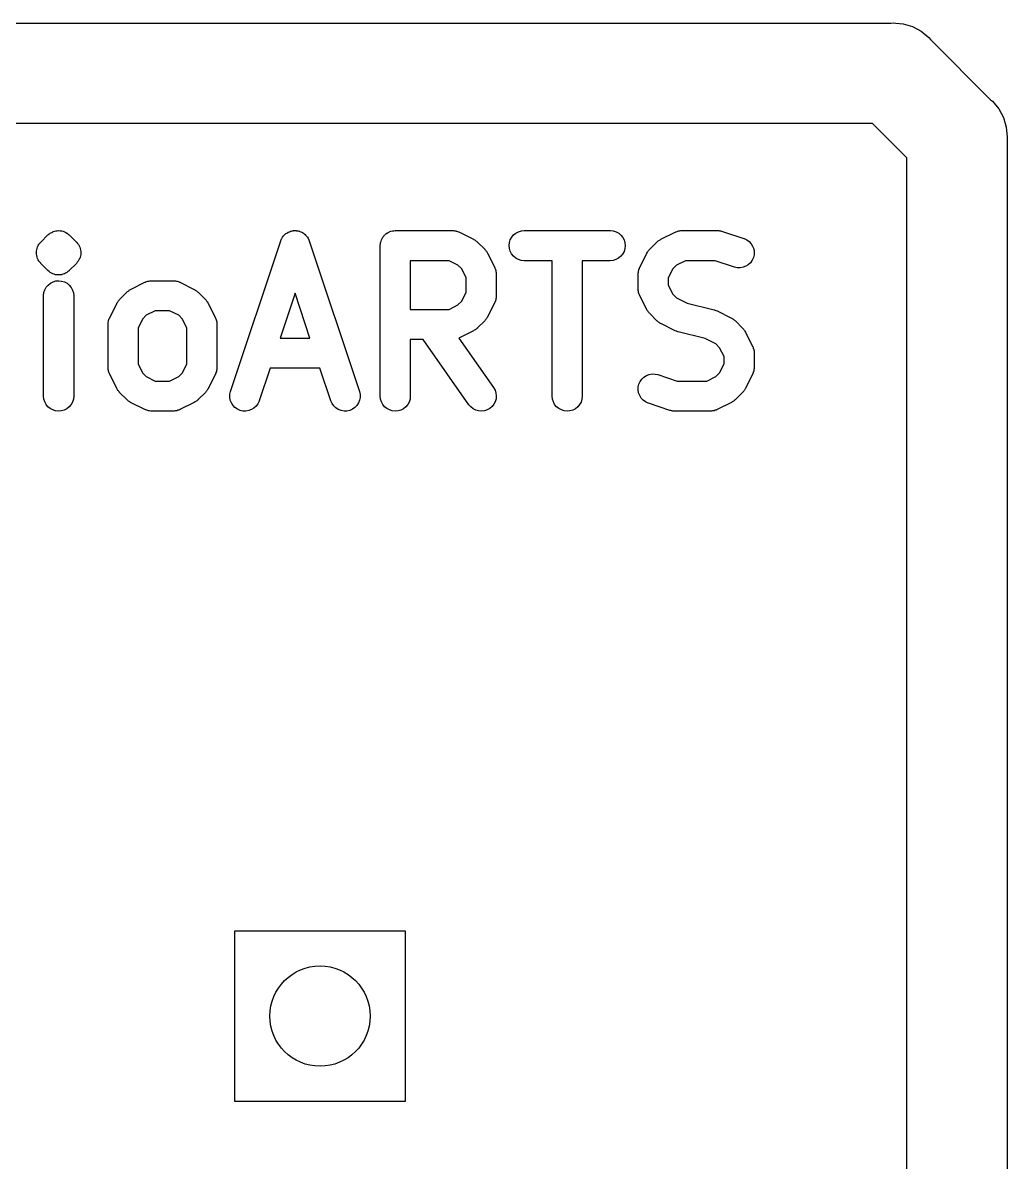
# Model space of a CAD drawing. Extents: x 90.9 to 144, y -121.2 to -74.4.
# Drawn here: x 134.2 to 144.01, y -85.78 to -74.43 of the extents above; entities that cross this region are included whole.
import ezdxf

# ---------------------------------------------------------------- set-up
doc = ezdxf.new("R2010")
doc.units = 0
doc.header["$MEASUREMENT"] = 0
doc.layers.add('BLACK', color=7, linetype='CONTINUOUS')

msp = doc.modelspace()

# ---------------------------------------------------------------- linework, layer by layer
at = {"layer": 'BLACK', "linetype": 'CONTINUOUS'}
for p, q in [((91.4646, -74.43), (142.85, -74.43)), ((142.85, -74.43), (142.875, -74.4276)), ((142.875, -74.4276), (142.9, -74.43)), ((142.9, -74.43), (142.973, -74.4372)), ((142.973, -74.4372), (143.067, -74.4658)), ((143.067, -74.4658), (143.154, -74.5123)), ((143.154, -74.5123), (143.23, -74.5747)), ((143.23, -74.5747), (143.246, -74.5938)), ((143.246, -74.5938), (143.846, -75.1941)), ((143.846, -75.1941), (143.865, -75.2097)), ((143.865, -75.2097), (143.928, -75.2859)), ((143.928, -75.2859), (143.974, -75.3727)), ((143.974, -75.3727), (143.992, -75.43)), ((142.668, -75.43), (91.94, -75.43)), ((143.01, -75.7721), (142.668, -75.43)), ((143.992, -75.43), (144.003, -75.467)), ((144.003, -75.467), (144.012, -75.565)), ((144.012, -75.565), (144.01, -75.5896)), ((144.01, -75.5896), (144.01, -120.625)), ((143.01, -120.15), (143.01, -75.7721)), ((134.375, -76.6139), (134.447, -76.5425)), ((134.447, -76.5425), (134.448, -76.5418)), ((134.448, -76.541), (134.459, -76.5322)), ((134.448, -76.5414), (134.448, -76.541)), ((134.448, -76.5417), (134.448, -76.5414)), ((134.448, -76.5414), (134.448, -76.5414)), ((134.448, -76.5414), (134.448, -76.5414)), ((134.448, -76.5418), (134.448, -76.5417)), ((134.448, -76.5418), (134.448, -76.5418)), ((134.459, -76.5322), (134.47, -76.5233)), ((134.47, -76.5233), (134.471, -76.5232)), ((134.471, -76.5228), (134.484, -76.5162)), ((134.471, -76.5229), (134.471, -76.5228)), ((134.471, -76.5231), (134.471, -76.5229)), ((134.471, -76.5232), (134.471, -76.5231)), ((134.484, -76.5162), (134.496, -76.5097)), ((134.496, -76.5096), (134.497, -76.5095)), ((134.496, -76.5097), (134.496, -76.5096)), ((134.497, -76.5093), (134.511, -76.5054)), ((134.497, -76.5094), (134.497, -76.5093)), ((134.497, -76.5095), (134.497, -76.5094)), ((134.511, -76.5054), (134.524, -76.5013)), ((134.524, -76.5013), (134.525, -76.5013)), ((134.525, -76.5011), (134.539, -76.4999)), ((134.525, -76.5012), (134.525, -76.5011)), ((134.525, -76.5013), (134.525, -76.5012)), ((134.525, -76.5012), (134.525, -76.5012)), ((134.539, -76.4999), (134.553, -76.4986)), ((134.553, -76.4986), (134.554, -76.4986)), ((134.554, -76.4986), (134.554, -76.4986)), ((134.554, -76.4986), (134.554, -76.4986)), ((134.554, -76.4986), (134.554, -76.4986)), ((134.554, -76.4986), (134.568, -76.5001)), ((134.568, -76.5001), (134.583, -76.5015)), ((134.583, -76.5015), (134.583, -76.5016)), ((134.583, -76.5016), (134.583, -76.5016)), ((134.583, -76.5016), (134.583, -76.5017)), ((134.583, -76.5017), (134.584, -76.5017)), ((134.584, -76.5017), (134.597, -76.5059)), ((134.597, -76.5059), (134.611, -76.5101)), ((134.611, -76.5101), (134.611, -76.5102)), ((134.611, -76.5102), (134.611, -76.5103)), ((134.611, -76.5103), (134.611, -76.5104)), ((134.611, -76.5104), (134.611, -76.5105)), ((134.611, -76.5105), (134.624, -76.5173)), ((134.624, -76.5173), (134.636, -76.5239)), ((134.636, -76.5239), (134.637, -76.5241)), ((134.637, -76.5241), (134.637, -76.5242)), ((134.637, -76.5242), (134.637, -76.5244)), ((134.637, -76.5244), (134.637, -76.5245)), ((134.637, -76.5245), (134.648, -76.5336)), ((134.648, -76.5336), (134.659, -76.5425)), ((134.659, -76.5425), (134.73, -76.6139)), ((136.798, -76.5489), (136.806, -76.5419)), ((136.806, -76.5419), (136.813, -76.5344)), ((136.813, -76.5344), (136.816, -76.5319)), ((136.816, -76.5319), (136.819, -76.529)), ((136.819, -76.529), (136.828, -76.5236)), ((136.828, -76.5236), (136.837, -76.5177)), ((136.837, -76.5177), (136.841, -76.516)), ((136.841, -76.516), (136.844, -76.5137)), ((136.844, -76.5137), (136.854, -76.5101)), ((136.854, -76.5101), (136.864, -76.5059)), ((136.864, -76.5059), (136.868, -76.505)), ((136.868, -76.505), (136.872, -76.5035)), ((136.872, -76.5035), (136.882, -76.5019)), ((136.882, -76.5019), (136.892, -76.4996)), ((136.892, -76.4996), (136.896, -76.4995)), ((136.896, -76.4995), (136.901, -76.4989)), ((136.901, -76.4989), (136.911, -76.4992)), ((136.911, -76.4992), (136.921, -76.499)), ((136.921, -76.499), (136.926, -76.4997)), ((136.926, -76.4997), (136.93, -76.4999)), ((136.93, -76.4999), (136.94, -76.5023)), ((136.94, -76.5023), (136.95, -76.5041)), ((136.95, -76.5041), (136.954, -76.5056)), ((136.954, -76.5056), (136.958, -76.5066)), ((136.958, -76.5066), (136.968, -76.5109)), ((136.968, -76.5109), (136.978, -76.5146)), ((136.978, -76.5146), (136.981, -76.5169)), ((136.981, -76.5169), (136.985, -76.5187)), ((136.985, -76.5187), (136.994, -76.5248)), ((136.994, -76.5248), (137.002, -76.5303)), ((137.002, -76.5303), (137.005, -76.5333)), ((137.005, -76.5333), (137.009, -76.5358)), ((137.009, -76.5358), (137.016, -76.5433)), ((137.016, -76.5433), (137.023, -76.5505)), ((137.795, -76.553), (137.804, -76.5421)), ((137.804, -76.5421), (137.805, -76.5418)), ((137.805, -76.5414), (137.816, -76.5325)), ((137.805, -76.5418), (137.805, -76.5414)), ((137.816, -76.5325), (137.827, -76.5236)), ((137.827, -76.5234), (137.828, -76.5231)), ((137.827, -76.5236), (137.827, -76.5234)), ((137.828, -76.5231), (137.84, -76.5165)), ((137.84, -76.5165), (137.853, -76.5099)), ((137.853, -76.5097), (137.854, -76.5095)), ((137.853, -76.5099), (137.853, -76.5097)), ((137.854, -76.5095), (137.867, -76.5055)), ((137.867, -76.5055), (137.881, -76.5014)), ((137.881, -76.5014), (137.882, -76.5012)), ((137.881, -76.5014), (137.881, -76.5014)), ((137.882, -76.5012), (137.896, -76.4999)), ((137.896, -76.4999), (137.91, -76.4986)), ((137.91, -76.4986), (138.481, -76.4986)), ((138.481, -76.4986), (138.484, -76.4986)), ((138.484, -76.4986), (138.488, -76.4991)), ((138.488, -76.4991), (138.492, -76.499)), ((138.492, -76.499), (138.502, -76.5007)), ((138.502, -76.5007), (138.513, -76.5018)), ((138.513, -76.5018), (138.517, -76.5032)), ((138.517, -76.5032), (138.521, -76.5039)), ((138.521, -76.5039), (138.531, -76.5076)), ((138.531, -76.5076), (138.541, -76.5107)), ((138.541, -76.5107), (138.544, -76.5128)), ((138.544, -76.5128), (138.549, -76.5144)), ((138.549, -76.5144), (138.691, -76.5858)), ((139.071, -76.5647), (139.09, -76.5421)), ((139.09, -76.5421), (139.113, -76.5236)), ((139.113, -76.5236), (139.139, -76.5099)), ((139.139, -76.5099), (139.167, -76.5014)), ((139.167, -76.5014), (139.196, -76.4986)), ((139.196, -76.4986), (140.053, -76.4986)), ((140.053, -76.4986), (140.055, -76.4986)), ((140.055, -76.4986), (140.084, -76.5018)), ((140.084, -76.5018), (140.112, -76.5107)), ((140.112, -76.5107), (140.138, -76.5248)), ((140.138, -76.5248), (140.16, -76.5436)), ((140.16, -76.5436), (140.178, -76.5664)), ((140.557, -76.5858), (140.7, -76.5144)), ((140.7, -76.5144), (140.702, -76.5135)), ((140.702, -76.5135), (140.706, -76.512)), ((140.706, -76.512), (140.71, -76.5099)), ((140.71, -76.5099), (140.72, -76.5069)), ((140.72, -76.5069), (140.729, -76.5034)), ((140.729, -76.5034), (140.734, -76.5027)), ((140.734, -76.5027), (140.738, -76.5014)), ((140.738, -76.5014), (140.748, -76.5004)), ((140.748, -76.5004), (140.758, -76.4988)), ((140.758, -76.4988), (140.763, -76.499)), ((140.763, -76.499), (140.767, -76.4986)), ((140.767, -76.4986), (141.124, -76.4986)), ((141.124, -76.4986), (141.126, -76.4986)), ((141.126, -76.4986), (141.135, -76.4995)), ((141.135, -76.4995), (141.143, -76.4998)), ((141.143, -76.4998), (141.149, -76.5012)), ((141.149, -76.5012), (141.155, -76.5018)), ((141.155, -76.5018), (141.164, -76.5044)), ((141.164, -76.5044), (141.172, -76.5063)), ((141.172, -76.5063), (141.386, -76.5777)), ((134.343, -76.6614), (134.35, -76.649)), ((134.35, -76.649), (134.357, -76.6366)), ((134.357, -76.6357), (134.366, -76.6248)), ((134.357, -76.6362), (134.357, -76.6357)), ((134.357, -76.6366), (134.357, -76.6362)), ((134.366, -76.6248), (134.375, -76.6139)), ((134.73, -76.6139), (134.731, -76.6147)), ((134.731, -76.6147), (134.731, -76.6147)), ((134.731, -76.6147), (134.731, -76.6147)), ((134.731, -76.6147), (134.732, -76.6154)), ((134.732, -76.6154), (134.741, -76.6265)), ((134.741, -76.6265), (134.75, -76.6374)), ((134.75, -76.6374), (134.75, -76.6379)), ((134.75, -76.6379), (134.75, -76.6383)), ((134.75, -76.6383), (134.757, -76.6509)), ((134.757, -76.6509), (134.763, -76.6633)), ((136.268, -78.1011), (136.768, -76.6011)), ((136.768, -76.5992), (136.773, -76.5898)), ((136.768, -76.6011), (136.768, -76.5992)), ((136.773, -76.5898), (136.777, -76.5801)), ((136.777, -76.5801), (136.779, -76.5765)), ((136.779, -76.5765), (136.781, -76.5726)), ((136.781, -76.5726), (136.787, -76.5642)), ((136.787, -76.5642), (136.792, -76.5555)), ((136.792, -76.5555), (136.795, -76.5524)), ((136.795, -76.5524), (136.798, -76.5489)), ((137.023, -76.5505), (137.026, -76.554)), ((137.026, -76.554), (137.029, -76.5571)), ((137.029, -76.5571), (137.034, -76.5659)), ((137.034, -76.5659), (137.04, -76.5744)), ((137.04, -76.5744), (137.042, -76.5783)), ((137.042, -76.5783), (137.044, -76.582)), ((137.044, -76.582), (137.048, -76.5917)), ((137.048, -76.5917), (137.052, -76.6011)), ((137.052, -76.6011), (137.552, -78.1011)), ((137.76, -76.6465), (137.762, -76.6324)), ((137.76, -76.6475), (137.76, -76.6465)), ((137.76, -76.6476), (137.76, -76.6475)), ((137.76, -76.6475), (137.76, -76.6475)), ((137.76, -76.6486), (137.76, -76.6476)), ((137.76, -78.1486), (137.76, -76.6486)), ((137.762, -76.6324), (137.763, -76.6184)), ((137.763, -76.6174), (137.768, -76.6039)), ((137.763, -76.6179), (137.763, -76.6174)), ((137.763, -76.6184), (137.763, -76.6179)), ((137.768, -76.6039), (137.772, -76.5904)), ((137.772, -76.5895), (137.779, -76.5771)), ((137.772, -76.59), (137.772, -76.5895)), ((137.772, -76.5904), (137.772, -76.59)), ((137.779, -76.5771), (137.786, -76.5647)), ((137.786, -76.5638), (137.795, -76.553)), ((137.786, -76.5643), (137.786, -76.5638)), ((137.786, -76.5647), (137.786, -76.5643)), ((138.691, -76.5858), (138.693, -76.5868)), ((138.693, -76.5868), (138.7, -76.5914)), ((138.7, -76.5914), (138.708, -76.5954)), ((138.708, -76.5954), (138.713, -76.5993)), ((138.713, -76.5993), (138.718, -76.6027)), ((138.718, -76.6027), (138.724, -76.6086)), ((138.724, -76.6086), (138.73, -76.6139)), ((138.73, -76.6139), (138.802, -76.6854)), ((139.046, -76.6475), (139.049, -76.6184)), ((139.048, -76.6767), (139.046, -76.6475)), ((139.049, -76.6184), (139.057, -76.5904)), ((139.057, -76.5904), (139.071, -76.5647)), ((140.178, -76.5664), (140.192, -76.5924)), ((140.192, -76.5924), (140.2, -76.6205)), ((140.2, -76.6205), (140.203, -76.6496)), ((140.203, -76.6496), (140.2, -76.6787)), ((140.447, -76.6854), (140.518, -76.6139)), ((140.518, -76.6139), (140.52, -76.6125)), ((140.52, -76.6125), (140.526, -76.6072)), ((140.526, -76.6072), (140.532, -76.6014)), ((140.532, -76.6014), (140.538, -76.5981)), ((140.538, -76.5981), (140.543, -76.5942)), ((140.543, -76.5942), (140.55, -76.5903)), ((140.55, -76.5903), (140.557, -76.5858)), ((141.386, -76.5777), (141.388, -76.5784)), ((141.388, -76.5784), (141.415, -76.5907)), ((141.415, -76.5907), (141.438, -76.6079)), ((141.438, -76.6079), (141.458, -76.6294)), ((141.458, -76.6294), (141.473, -76.6543)), ((141.473, -76.6543), (141.484, -76.6818)), ((134.331, -76.7184), (134.333, -76.7044)), ((134.331, -76.719), (134.331, -76.7184)), ((134.331, -76.7195), (134.331, -76.719)), ((134.333, -76.7335), (134.331, -76.7195)), ((134.333, -76.7044), (134.334, -76.6904)), ((134.334, -76.7476), (134.333, -76.7335)), ((134.334, -76.6904), (134.335, -76.6898)), ((134.334, -76.7481), (134.334, -76.7476)), ((134.334, -76.7486), (134.334, -76.7481)), ((134.338, -76.7622), (134.334, -76.7486)), ((134.335, -76.6893), (134.339, -76.6759)), ((134.335, -76.6898), (134.335, -76.6893)), ((134.342, -76.7757), (134.338, -76.7622)), ((134.339, -76.6759), (134.343, -76.6624)), ((134.343, -76.6619), (134.343, -76.6614)), ((134.343, -76.6624), (134.343, -76.6619)), ((134.763, -76.6633), (134.763, -76.6638)), ((134.763, -76.6638), (134.764, -76.6643)), ((134.767, -76.7642), (134.763, -76.7776)), ((134.764, -76.6643), (134.767, -76.6779)), ((134.767, -76.6779), (134.772, -76.6914)), ((134.771, -76.7507), (134.767, -76.7642)), ((134.773, -76.7357), (134.771, -76.7496)), ((134.771, -76.7496), (134.771, -76.7501)), ((134.771, -76.7501), (134.771, -76.7507)), ((134.772, -76.6914), (134.772, -76.6919)), ((134.772, -76.6919), (134.772, -76.6924)), ((134.772, -76.6924), (134.773, -76.7065)), ((134.773, -76.7065), (134.774, -76.7205)), ((134.774, -76.7216), (134.773, -76.7357)), ((134.774, -76.7205), (134.774, -76.721)), ((134.774, -76.721), (134.774, -76.7216)), ((138.802, -76.6854), (138.803, -76.6869)), ((138.803, -76.6869), (138.809, -76.6934)), ((138.809, -76.6934), (138.814, -76.6996)), ((138.814, -76.6996), (138.818, -76.7048)), ((138.818, -76.7048), (138.822, -76.7097)), ((138.822, -76.7097), (138.825, -76.7172)), ((138.825, -76.7172), (138.83, -76.7243)), ((138.83, -76.7243), (138.901, -76.8672)), ((139.057, -76.7048), (139.048, -76.6767)), ((139.07, -76.7307), (139.057, -76.7048)), ((139.089, -76.7535), (139.07, -76.7307)), ((139.111, -76.7723), (139.089, -76.7535)), ((140.159, -76.755), (140.136, -76.7735)), ((140.177, -76.7325), (140.159, -76.755)), ((140.191, -76.7067), (140.177, -76.7325)), ((140.2, -76.6787), (140.191, -76.7067)), ((140.347, -76.8672), (140.419, -76.7243)), ((140.419, -76.7243), (140.42, -76.7225)), ((140.42, -76.7225), (140.424, -76.7154)), ((140.424, -76.7154), (140.428, -76.708)), ((140.428, -76.708), (140.432, -76.7032)), ((140.432, -76.7032), (140.436, -76.6979)), ((140.436, -76.6979), (140.441, -76.6919)), ((140.441, -76.6919), (140.447, -76.6854)), ((141.481, -76.7684), (141.468, -76.7951)), ((141.487, -76.7399), (141.481, -76.7684)), ((141.484, -76.6818), (141.488, -76.7107)), ((141.488, -76.7107), (141.487, -76.7399)), ((134.342, -76.7762), (134.342, -76.7757)), ((134.343, -76.7767), (134.342, -76.7762)), ((134.349, -76.7892), (134.343, -76.7767)), ((134.356, -76.8017), (134.349, -76.7892)), ((134.356, -76.8021), (134.356, -76.8017)), ((134.356, -76.8026), (134.356, -76.8021)), ((134.365, -76.8136), (134.356, -76.8026)), ((134.374, -76.8246), (134.365, -76.8136)), ((134.375, -76.8253), (134.374, -76.8246)), ((134.375, -76.8254), (134.375, -76.8253)), ((134.375, -76.8253), (134.375, -76.8253)), ((134.375, -76.8261), (134.375, -76.8254)), ((134.447, -76.8975), (134.375, -76.8261)), ((134.73, -76.8261), (134.659, -76.8975)), ((134.739, -76.8151), (134.73, -76.8261)), ((134.748, -76.8043), (134.739, -76.8151)), ((134.749, -76.8039), (134.748, -76.8043)), ((134.756, -76.791), (134.749, -76.8034)), ((134.749, -76.8034), (134.749, -76.8039)), ((134.762, -76.7786), (134.756, -76.791)), ((134.763, -76.7781), (134.762, -76.7786)), ((134.763, -76.7776), (134.763, -76.7781)), ((138.06, -76.7986), (138.06, -77.2843)), ((138.446, -76.7986), (138.06, -76.7986)), ((138.535, -76.8433), (138.446, -76.7986)), ((138.572, -76.8803), (138.535, -76.8433)), ((138.617, -76.9697), (138.572, -76.8803)), ((138.901, -76.8672), (138.902, -76.8691)), ((138.902, -76.8691), (138.904, -76.8732)), ((138.904, -76.8732), (138.906, -76.8771)), ((138.906, -76.8771), (138.909, -76.8869)), ((139.137, -76.7864), (139.111, -76.7723)), ((139.165, -76.7953), (139.137, -76.7864)), ((139.194, -76.7986), (139.165, -76.7953)), ((139.196, -76.7986), (139.194, -76.7986)), ((139.474, -76.7986), (139.196, -76.7986)), ((139.474, -78.1486), (139.474, -76.7986)), ((140.053, -76.7986), (139.774, -76.7986)), ((139.774, -76.7986), (139.774, -78.1486)), ((140.082, -76.7957), (140.053, -76.7986)), ((140.11, -76.7873), (140.082, -76.7957)), ((140.136, -76.7735), (140.11, -76.7873)), ((140.337, -76.8945), (140.34, -76.885)), ((140.34, -76.885), (140.344, -76.8752)), ((140.344, -76.8752), (140.346, -76.8713)), ((140.346, -76.8713), (140.347, -76.8672)), ((140.676, -76.8803), (140.631, -76.9697)), ((140.713, -76.8433), (140.676, -76.8803)), ((140.803, -76.7986), (140.713, -76.8433)), ((141.1, -76.7986), (140.803, -76.7986)), ((141.291, -76.8623), (141.1, -76.7986)), ((141.32, -76.8688), (141.291, -76.8623)), ((141.349, -76.8696), (141.32, -76.8688)), ((141.378, -76.8648), (141.349, -76.8696)), ((141.405, -76.8544), (141.378, -76.8648)), ((141.43, -76.8389), (141.405, -76.8544)), ((141.451, -76.8189), (141.43, -76.8389)), ((141.468, -76.7951), (141.451, -76.8189)), ((134.458, -76.9064), (134.447, -76.8975)), ((134.469, -76.9155), (134.458, -76.9064)), ((134.469, -76.9156), (134.469, -76.9155)), ((134.469, -76.9158), (134.469, -76.9156)), ((134.469, -76.9159), (134.469, -76.9158)), ((134.469, -76.9161), (134.469, -76.9159)), ((134.482, -76.9227), (134.469, -76.9161)), ((134.494, -76.9295), (134.482, -76.9227)), ((134.495, -76.9296), (134.494, -76.9295)), ((134.495, -76.9297), (134.495, -76.9296)), ((134.495, -76.9298), (134.495, -76.9297)), ((134.495, -76.9299), (134.495, -76.9298)), ((134.509, -76.934), (134.495, -76.9299)), ((134.522, -76.9383), (134.509, -76.934)), ((134.523, -76.9384), (134.522, -76.9383)), ((134.522, -76.9383), (134.522, -76.9383)), ((134.523, -76.9385), (134.523, -76.9384)), ((134.523, -76.9384), (134.523, -76.9384)), ((134.537, -76.9399), (134.523, -76.9385)), ((134.525, -77.0012), (134.554, -76.9986)), ((134.551, -76.9414), (134.537, -76.9399)), ((134.552, -76.9414), (134.551, -76.9414)), ((134.566, -76.9401), (134.552, -76.9414)), ((134.552, -76.9414), (134.552, -76.9414)), ((134.552, -76.9414), (134.552, -76.9414)), ((134.552, -76.9414), (134.552, -76.9414)), ((134.554, -76.9986), (134.583, -77.0016)), ((134.58, -76.9389), (134.566, -76.9401)), ((134.581, -76.9388), (134.58, -76.9389)), ((134.595, -76.9346), (134.581, -76.9387)), ((134.581, -76.9387), (134.581, -76.9387)), ((134.581, -76.9387), (134.581, -76.9388)), ((134.581, -76.9388), (134.581, -76.9388)), ((134.609, -76.9307), (134.595, -76.9346)), ((134.61, -76.9303), (134.609, -76.9304)), ((134.609, -76.9304), (134.609, -76.9305)), ((134.609, -76.9305), (134.609, -76.9306)), ((134.609, -76.9306), (134.609, -76.9307)), ((134.622, -76.9237), (134.61, -76.9303)), ((134.635, -76.9172), (134.622, -76.9237)), ((134.646, -76.9078), (134.635, -76.9167)), ((134.635, -76.9167), (134.635, -76.9168)), ((134.635, -76.9168), (134.635, -76.9169)), ((134.635, -76.9169), (134.635, -76.9171)), ((134.635, -76.9171), (134.635, -76.9172)), ((134.657, -76.899), (134.646, -76.9078)), ((134.658, -76.8986), (134.657, -76.899)), ((134.659, -76.8975), (134.658, -76.8982)), ((134.658, -76.8982), (134.658, -76.8982)), ((134.658, -76.8982), (134.658, -76.8983)), ((134.658, -76.8983), (134.658, -76.8986)), ((134.658, -76.8986), (134.658, -76.8986)), ((134.658, -76.8986), (134.658, -76.8986)), ((135.462, -77.0004), (135.473, -76.9988)), ((135.473, -76.9988), (135.477, -76.999)), ((135.477, -76.999), (135.481, -76.9986)), ((135.481, -76.9986), (135.696, -76.9986)), ((135.696, -76.9986), (135.698, -76.9986)), ((135.698, -76.9986), (135.702, -76.9991)), ((138.617, -77.1132), (138.617, -76.9697)), ((138.909, -76.8869), (138.912, -76.8966)), ((138.912, -76.8966), (138.913, -76.9009)), ((138.913, -76.9009), (138.914, -76.9051)), ((138.914, -76.9051), (138.915, -76.9154)), ((138.915, -76.9154), (138.917, -76.9255)), ((138.917, -76.9255), (138.917, -76.9299)), ((138.917, -76.9299), (138.917, -76.9343)), ((138.917, -76.9343), (138.917, -77.1486)), ((140.331, -76.9322), (140.332, -76.9278)), ((140.331, -76.9343), (140.331, -76.9322)), ((140.331, -77.0771), (140.331, -76.9343)), ((140.332, -76.9234), (140.334, -76.9133)), ((140.332, -76.9278), (140.332, -76.9234)), ((140.334, -76.9133), (140.335, -76.9031)), ((140.335, -76.9031), (140.336, -76.8989)), ((140.336, -76.8989), (140.337, -76.8945)), ((140.631, -76.9697), (140.631, -77.0417)), ((134.406, -77.1174), (134.415, -77.0895)), ((134.415, -77.0895), (134.429, -77.0638)), ((134.429, -77.0638), (134.448, -77.0414)), ((134.448, -77.0414), (134.471, -77.0231)), ((134.471, -77.0231), (134.497, -77.0095)), ((134.497, -77.0095), (134.525, -77.0012)), ((134.583, -77.0016), (134.611, -77.0103)), ((134.611, -77.0103), (134.637, -77.0242)), ((134.637, -77.0242), (134.659, -77.0429)), ((134.659, -77.0429), (134.678, -77.0656)), ((134.678, -77.0656), (134.692, -77.0914)), ((134.692, -77.0914), (134.7, -77.1194)), ((135.233, -77.1139), (135.234, -77.1125)), ((135.234, -77.1125), (135.241, -77.1072)), ((135.241, -77.1072), (135.247, -77.1014)), ((135.247, -77.1014), (135.252, -77.0981)), ((135.252, -77.0981), (135.257, -77.0942)), ((135.257, -77.0942), (135.264, -77.0903)), ((135.264, -77.0903), (135.271, -77.0858)), ((135.271, -77.0858), (135.414, -77.0144)), ((135.414, -77.0144), (135.416, -77.0135)), ((135.416, -77.0135), (135.42, -77.012)), ((135.42, -77.012), (135.424, -77.0099)), ((135.424, -77.0099), (135.434, -77.0069)), ((135.434, -77.0069), (135.444, -77.0034)), ((135.444, -77.0034), (135.448, -77.0027)), ((135.448, -77.0027), (135.452, -77.0014)), ((135.452, -77.0014), (135.462, -77.0004)), ((135.702, -76.9991), (135.707, -76.999)), ((135.707, -76.999), (135.717, -77.0007)), ((135.717, -77.0007), (135.727, -77.0018)), ((135.727, -77.0018), (135.731, -77.0032)), ((135.731, -77.0032), (135.735, -77.0039)), ((135.735, -77.0039), (135.745, -77.0076)), ((135.745, -77.0076), (135.755, -77.0107)), ((135.755, -77.0107), (135.759, -77.0128)), ((135.759, -77.0128), (135.763, -77.0144)), ((135.763, -77.0144), (135.906, -77.0858)), ((135.906, -77.0858), (135.908, -77.0868)), ((135.908, -77.0868), (135.915, -77.0914)), ((135.915, -77.0914), (135.922, -77.0954)), ((135.922, -77.0954), (135.927, -77.0993)), ((135.927, -77.0993), (135.932, -77.1027)), ((135.932, -77.1027), (135.938, -77.1086)), ((135.938, -77.1086), (135.945, -77.1139)), ((140.332, -77.0815), (140.331, -77.0771)), ((140.332, -77.0859), (140.332, -77.0815)), ((140.333, -77.0961), (140.332, -77.0859)), ((140.334, -77.1063), (140.333, -77.0961)), ((140.336, -77.1105), (140.334, -77.1063)), ((140.336, -77.1149), (140.336, -77.1105)), ((140.631, -77.0417), (140.676, -77.1311)), ((134.403, -77.1465), (134.406, -77.1174)), ((134.403, -77.1486), (134.403, -77.1465)), ((134.403, -78.1486), (134.403, -77.1486)), ((134.7, -77.1194), (134.703, -77.1486)), ((134.703, -77.1486), (134.703, -78.1486)), ((135.062, -77.3672), (135.133, -77.2243)), ((135.133, -77.2243), (135.134, -77.2225)), ((135.134, -77.2225), (135.139, -77.2154)), ((135.139, -77.2154), (135.142, -77.208)), ((135.142, -77.208), (135.146, -77.2032)), ((135.146, -77.2032), (135.15, -77.1979)), ((135.15, -77.1979), (135.156, -77.1919)), ((135.156, -77.1919), (135.161, -77.1854)), ((135.161, -77.1854), (135.233, -77.1139)), ((135.945, -77.1139), (136.016, -77.1854)), ((136.016, -77.1854), (136.018, -77.1869)), ((136.018, -77.1869), (136.023, -77.1934)), ((136.023, -77.1934), (136.029, -77.1996)), ((136.029, -77.1996), (136.032, -77.2048)), ((136.032, -77.2048), (136.036, -77.2097)), ((136.036, -77.2097), (136.04, -77.2172)), ((136.04, -77.2172), (136.044, -77.2243)), ((136.044, -77.2243), (136.116, -77.3672)), ((136.91, -77.1229), (136.761, -77.57)), ((137.059, -77.57), (136.91, -77.1229)), ((138.535, -77.2396), (138.572, -77.2026)), ((138.572, -77.2026), (138.617, -77.1132)), ((138.901, -77.2157), (138.83, -77.3585)), ((138.903, -77.2115), (138.901, -77.2157)), ((138.905, -77.2077), (138.903, -77.2115)), ((138.908, -77.1979), (138.905, -77.2077)), ((138.912, -77.1883), (138.908, -77.1979)), ((138.913, -77.184), (138.912, -77.1883)), ((138.914, -77.1798), (138.913, -77.184)), ((138.915, -77.1696), (138.914, -77.1798)), ((138.917, -77.1595), (138.915, -77.1696)), ((138.917, -77.1486), (138.917, -77.1507)), ((138.917, -77.1507), (138.917, -77.155)), ((138.917, -77.155), (138.917, -77.1595)), ((140.34, -77.1245), (140.336, -77.1149)), ((140.343, -77.1343), (140.34, -77.1245)), ((140.345, -77.1382), (140.343, -77.1343)), ((140.346, -77.1423), (140.345, -77.1382)), ((140.347, -77.1442), (140.346, -77.1423)), ((140.419, -77.2871), (140.347, -77.1442)), ((140.676, -77.1311), (140.713, -77.1681)), ((140.713, -77.1681), (140.819, -77.2213)), ((140.819, -77.2213), (141.089, -77.2888)), ((135.517, -77.2986), (135.427, -77.3433)), ((135.66, -77.2986), (135.517, -77.2986)), ((135.75, -77.3433), (135.66, -77.2986)), ((138.06, -77.2843), (138.446, -77.2843)), ((138.446, -77.2843), (138.535, -77.2396)), ((140.423, -77.2942), (140.419, -77.2871)), ((140.427, -77.3017), (140.423, -77.2942)), ((140.431, -77.3066), (140.427, -77.3017)), ((140.434, -77.3119), (140.431, -77.3066)), ((140.44, -77.318), (140.434, -77.3119)), ((140.445, -77.3246), (140.44, -77.318)), ((140.447, -77.3261), (140.445, -77.3246)), ((140.518, -77.3975), (140.447, -77.3261)), ((141.089, -77.2888), (141.091, -77.2893)), ((141.091, -77.2893), (141.092, -77.2895)), ((141.092, -77.2895), (141.093, -77.2896)), ((141.093, -77.2896), (141.106, -77.2946)), ((141.106, -77.2946), (141.119, -77.2995)), ((141.119, -77.2995), (141.119, -77.2999)), ((141.119, -77.2999), (141.12, -77.3001)), ((141.12, -77.3001), (141.263, -77.3715)), ((135.046, -77.4234), (135.048, -77.4133)), ((135.046, -77.4278), (135.046, -77.4234)), ((135.046, -77.4322), (135.046, -77.4278)), ((135.046, -77.4343), (135.046, -77.4322)), ((135.046, -77.8629), (135.046, -77.4343)), ((135.048, -77.4133), (135.049, -77.4031)), ((135.049, -77.4031), (135.05, -77.3989)), ((135.05, -77.3989), (135.051, -77.3945)), ((135.051, -77.3945), (135.055, -77.385)), ((135.055, -77.385), (135.058, -77.3752)), ((135.058, -77.3752), (135.06, -77.3713)), ((135.06, -77.3713), (135.062, -77.3672)), ((135.39, -77.3803), (135.346, -77.4697)), ((135.427, -77.3433), (135.39, -77.3803)), ((135.787, -77.3803), (135.75, -77.3433)), ((135.831, -77.4697), (135.787, -77.3803)), ((136.116, -77.3672), (136.117, -77.3691)), ((136.117, -77.3691), (136.118, -77.3732)), ((136.118, -77.3732), (136.12, -77.3771)), ((136.12, -77.3771), (136.123, -77.3869)), ((136.123, -77.3869), (136.127, -77.3966)), ((136.127, -77.3966), (136.127, -77.4009)), ((136.127, -77.4009), (136.129, -77.4051)), ((136.129, -77.4051), (136.13, -77.4154)), ((136.13, -77.4154), (136.131, -77.4255)), ((136.131, -77.4255), (136.131, -77.4299)), ((136.131, -77.4299), (136.131, -77.4343)), ((136.131, -77.4343), (136.131, -77.8629)), ((138.802, -77.3975), (138.73, -77.4689)), ((138.807, -77.391), (138.802, -77.3975)), ((138.813, -77.3849), (138.807, -77.391)), ((138.816, -77.3797), (138.813, -77.3849)), ((138.82, -77.3749), (138.816, -77.3797)), ((138.824, -77.3674), (138.82, -77.3749)), ((138.829, -77.3604), (138.824, -77.3674)), ((138.83, -77.3585), (138.829, -77.3604)), ((140.525, -77.4028), (140.518, -77.3975)), ((140.531, -77.4087), (140.525, -77.4028)), ((140.536, -77.4121), (140.531, -77.4087)), ((140.541, -77.4161), (140.536, -77.4121)), ((140.548, -77.4201), (140.541, -77.4161)), ((140.555, -77.4246), (140.548, -77.4201)), ((140.557, -77.4256), (140.555, -77.4246)), ((140.7, -77.497), (140.557, -77.4256)), ((141.263, -77.3715), (141.265, -77.3725)), ((141.265, -77.3725), (141.272, -77.3771)), ((141.272, -77.3771), (141.279, -77.3811)), ((141.279, -77.3811), (141.284, -77.385)), ((141.284, -77.385), (141.289, -77.3884)), ((141.289, -77.3884), (141.295, -77.3943)), ((141.295, -77.3943), (141.302, -77.3996)), ((141.302, -77.3996), (141.373, -77.4711)), ((135.346, -77.4697), (135.346, -77.8274)), ((135.831, -77.8274), (135.831, -77.4697)), ((138.691, -77.497), (138.549, -77.5684)), ((138.698, -77.4925), (138.691, -77.497)), ((138.706, -77.4887), (138.698, -77.4925)), ((138.711, -77.4848), (138.706, -77.4887)), ((138.716, -77.4814), (138.711, -77.4848)), ((138.722, -77.4757), (138.716, -77.4814)), ((138.729, -77.4704), (138.722, -77.4757)), ((138.73, -77.4689), (138.729, -77.4704)), ((140.701, -77.4973), (140.7, -77.497)), ((140.701, -77.4976), (140.701, -77.4973)), ((140.714, -77.5025), (140.701, -77.4976)), ((140.727, -77.5075), (140.714, -77.5025)), ((140.728, -77.5076), (140.727, -77.5075)), ((140.729, -77.5079), (140.728, -77.5076)), ((140.731, -77.5084), (140.729, -77.5079)), ((141.001, -77.5758), (140.731, -77.5084)), ((141.373, -77.4711), (141.375, -77.4726)), ((141.375, -77.4726), (141.38, -77.4792)), ((141.38, -77.4792), (141.386, -77.4853)), ((141.386, -77.4853), (141.389, -77.4906)), ((141.389, -77.4906), (141.393, -77.4954)), ((141.393, -77.4954), (141.397, -77.5029)), ((141.397, -77.5029), (141.401, -77.5101)), ((141.401, -77.5101), (141.473, -77.6529)), ((136.761, -77.57), (137.059, -77.57)), ((138.189, -77.5843), (138.06, -77.5843)), ((138.06, -77.5843), (138.06, -78.1486)), ((138.644, -78.2346), (138.189, -77.5843)), ((138.547, -77.5694), (138.545, -77.5699)), ((138.545, -77.5699), (138.89, -78.0626)), ((138.549, -77.5684), (138.547, -77.5694)), ((141.107, -77.629), (141.001, -77.5758)), ((141.144, -77.666), (141.107, -77.629)), ((141.189, -77.7554), (141.144, -77.666)), ((141.473, -77.6529), (141.474, -77.6548)), ((141.474, -77.6548), (141.475, -77.6589)), ((141.475, -77.6589), (141.477, -77.6628)), ((141.477, -77.6628), (141.48, -77.6727)), ((141.48, -77.6727), (141.484, -77.6823)), ((141.189, -77.8274), (141.189, -77.7554)), ((141.484, -77.6823), (141.484, -77.6866)), ((141.484, -77.6866), (141.486, -77.6909)), ((141.486, -77.6909), (141.487, -77.7011)), ((141.487, -77.7011), (141.488, -77.7112)), ((141.488, -77.7112), (141.488, -77.7156)), ((141.488, -77.7156), (141.489, -77.72)), ((141.489, -77.72), (141.489, -77.8629)), ((135.046, -77.8673), (135.046, -77.8629)), ((135.046, -77.8717), (135.046, -77.8673)), ((135.048, -77.8818), (135.046, -77.8717)), ((135.049, -77.892), (135.048, -77.8818)), ((135.05, -77.8962), (135.049, -77.892)), ((135.051, -77.9006), (135.05, -77.8962)), ((135.054, -77.9102), (135.051, -77.9006)), ((135.346, -77.8274), (135.39, -77.9169)), ((135.787, -77.9169), (135.831, -77.8274)), ((136.126, -77.9026), (136.122, -77.9122)), ((136.127, -77.8983), (136.126, -77.9026)), ((136.128, -77.894), (136.127, -77.8983)), ((136.129, -77.8839), (136.128, -77.894)), ((136.131, -77.8738), (136.129, -77.8839)), ((136.131, -77.8629), (136.131, -77.865)), ((136.131, -77.865), (136.131, -77.8693)), ((136.131, -77.8693), (136.131, -77.8738)), ((136.661, -77.87), (136.552, -78.196)), ((137.159, -77.87), (136.661, -77.87)), ((137.268, -78.196), (137.159, -77.87)), ((141.144, -77.9169), (141.189, -77.8274)), ((141.483, -77.9026), (141.48, -77.9122)), ((141.484, -77.8983), (141.483, -77.9026)), ((141.485, -77.894), (141.484, -77.8983)), ((141.486, -77.8839), (141.485, -77.894)), ((141.488, -77.8738), (141.486, -77.8839)), ((141.489, -77.865), (141.488, -77.8693)), ((141.488, -77.8693), (141.488, -77.8738)), ((141.489, -77.8629), (141.489, -77.865)), ((135.057, -77.92), (135.054, -77.9102)), ((135.059, -77.9239), (135.057, -77.92)), ((135.061, -77.9281), (135.059, -77.9239)), ((135.062, -77.9299), (135.061, -77.9281)), ((135.133, -78.0728), (135.062, -77.9299)), ((135.39, -77.9169), (135.427, -77.9539)), ((135.427, -77.9539), (135.517, -77.9986)), ((135.517, -77.9986), (135.66, -77.9986)), ((135.66, -77.9986), (135.75, -77.9539)), ((135.75, -77.9539), (135.787, -77.9169)), ((136.116, -77.9299), (136.044, -78.0728)), ((136.117, -77.9258), (136.116, -77.9299)), ((136.119, -77.9219), (136.117, -77.9258)), ((136.122, -77.9122), (136.119, -77.9219)), ((140.339, -78.0287), (140.352, -78.0021)), ((140.352, -78.0021), (140.369, -77.9783)), ((140.369, -77.9783), (140.39, -77.9582)), ((140.39, -77.9582), (140.415, -77.9427)), ((140.415, -77.9427), (140.442, -77.9324)), ((140.442, -77.9324), (140.471, -77.9275)), ((140.471, -77.9275), (140.5, -77.9283)), ((140.5, -77.9283), (140.529, -77.9348)), ((140.529, -77.9348), (140.72, -77.9986)), ((140.72, -77.9986), (141.017, -77.9986)), ((141.017, -77.9986), (141.107, -77.9539)), ((141.107, -77.9539), (141.144, -77.9169)), ((141.473, -77.9299), (141.401, -78.0728)), ((141.474, -77.9258), (141.473, -77.9299)), ((141.476, -77.9219), (141.474, -77.9258)), ((141.48, -77.9122), (141.476, -77.9219)), ((135.137, -78.0799), (135.133, -78.0728)), ((135.141, -78.0874), (135.137, -78.0799)), ((135.145, -78.0923), (135.141, -78.0874)), ((135.149, -78.0976), (135.145, -78.0923)), ((135.154, -78.1037), (135.149, -78.0976)), ((135.16, -78.1103), (135.154, -78.1037)), ((135.161, -78.1118), (135.16, -78.1103)), ((135.233, -78.1832), (135.161, -78.1118)), ((136.016, -78.1118), (135.945, -78.1832)), ((136.021, -78.1053), (136.016, -78.1118)), ((136.027, -78.0992), (136.021, -78.1053)), ((136.031, -78.094), (136.027, -78.0992)), ((136.035, -78.0892), (136.031, -78.094)), ((136.039, -78.0817), (136.035, -78.0892)), ((136.043, -78.0747), (136.039, -78.0817)), ((136.044, -78.0728), (136.043, -78.0747)), ((136.26, -78.1589), (136.261, -78.1297)), ((136.261, -78.1297), (136.268, -78.1011)), ((137.552, -78.1011), (137.553, -78.1031)), ((137.553, -78.1031), (137.559, -78.1318)), ((137.559, -78.1318), (137.559, -78.161)), ((138.89, -78.0626), (138.891, -78.0643)), ((138.891, -78.0643), (138.905, -78.09)), ((138.905, -78.09), (138.914, -78.1179)), ((138.914, -78.1179), (138.917, -78.147)), ((140.332, -78.0865), (140.333, -78.0572)), ((140.336, -78.1154), (140.332, -78.0865)), ((140.333, -78.0572), (140.339, -78.0287)), ((140.347, -78.1428), (140.336, -78.1154)), ((141.373, -78.1118), (141.302, -78.1832)), ((141.379, -78.1053), (141.373, -78.1118)), ((141.384, -78.0992), (141.379, -78.1053)), ((141.388, -78.094), (141.384, -78.0992)), ((141.392, -78.0892), (141.388, -78.094)), ((141.396, -78.0817), (141.392, -78.0892)), ((141.4, -78.0747), (141.396, -78.0817)), ((141.401, -78.0728), (141.4, -78.0747)), ((134.406, -78.1777), (134.403, -78.1486)), ((134.414, -78.2057), (134.406, -78.1777)), ((134.428, -78.2316), (134.414, -78.2057)), ((134.446, -78.2543), (134.428, -78.2316)), ((134.677, -78.2333), (134.658, -78.2557)), ((134.691, -78.2077), (134.677, -78.2333)), ((134.7, -78.1798), (134.691, -78.2077)), ((134.703, -78.1507), (134.7, -78.1798)), ((134.703, -78.1486), (134.703, -78.1507)), ((135.239, -78.1886), (135.233, -78.1832)), ((135.245, -78.1944), (135.239, -78.1886)), ((135.25, -78.1978), (135.245, -78.1944)), ((135.255, -78.2018), (135.25, -78.1978)), ((135.263, -78.2058), (135.255, -78.2018)), ((135.27, -78.2104), (135.263, -78.2058)), ((135.271, -78.2113), (135.27, -78.2104)), ((135.414, -78.2827), (135.271, -78.2113)), ((135.906, -78.2113), (135.763, -78.2827)), ((135.913, -78.2068), (135.906, -78.2113)), ((135.92, -78.2029), (135.913, -78.2068)), ((135.925, -78.199), (135.92, -78.2029)), ((135.93, -78.1957), (135.925, -78.199)), ((135.937, -78.1899), (135.93, -78.1957)), ((135.943, -78.1847), (135.937, -78.1899)), ((135.945, -78.1832), (135.943, -78.1847)), ((136.265, -78.1878), (136.26, -78.1589)), ((136.276, -78.2152), (136.265, -78.1878)), ((136.291, -78.24), (136.276, -78.2152)), ((136.311, -78.2614), (136.291, -78.24)), ((136.539, -78.2246), (136.522, -78.2482)), ((136.552, -78.198), (136.539, -78.2246)), ((136.552, -78.196), (136.552, -78.198)), ((137.28, -78.2227), (137.268, -78.196)), ((137.297, -78.2467), (137.28, -78.2227)), ((137.318, -78.2668), (137.297, -78.2467)), ((137.528, -78.2417), (137.507, -78.2627)), ((137.543, -78.2171), (137.528, -78.2417)), ((137.554, -78.1898), (137.543, -78.2171)), ((137.559, -78.161), (137.554, -78.1898)), ((137.763, -78.1777), (137.76, -78.1486)), ((137.771, -78.2057), (137.763, -78.1777)), ((137.785, -78.2316), (137.771, -78.2057)), ((137.804, -78.2543), (137.785, -78.2316)), ((138.034, -78.2333), (138.015, -78.2557)), ((138.048, -78.2077), (138.034, -78.2333)), ((138.057, -78.1798), (138.048, -78.2077)), ((138.06, -78.1507), (138.057, -78.1798)), ((138.06, -78.1486), (138.06, -78.1507)), ((138.663, -78.2568), (138.644, -78.2346)), ((138.893, -78.2303), (138.875, -78.2532)), ((138.906, -78.2043), (138.893, -78.2303)), ((138.915, -78.1762), (138.906, -78.2043)), ((138.917, -78.147), (138.915, -78.1762)), ((139.477, -78.1777), (139.474, -78.1486)), ((139.486, -78.2057), (139.477, -78.1777)), ((139.499, -78.2316), (139.486, -78.2057)), ((139.518, -78.2543), (139.499, -78.2316)), ((139.748, -78.2333), (139.729, -78.2557)), ((139.762, -78.2077), (139.748, -78.2333)), ((139.771, -78.1798), (139.762, -78.2077)), ((139.774, -78.1507), (139.771, -78.1798)), ((139.774, -78.1486), (139.774, -78.1507)), ((140.362, -78.1678), (140.347, -78.1428)), ((140.382, -78.1893), (140.362, -78.1678)), ((140.405, -78.2065), (140.382, -78.1893)), ((140.432, -78.2188), (140.405, -78.2065)), ((140.434, -78.2194), (140.432, -78.2188)), ((140.648, -78.2909), (140.434, -78.2194)), ((141.263, -78.2113), (141.12, -78.2827)), ((141.27, -78.2068), (141.263, -78.2113)), ((141.277, -78.2029), (141.27, -78.2068)), ((141.282, -78.199), (141.277, -78.2029)), ((141.288, -78.1957), (141.282, -78.199)), ((141.294, -78.1899), (141.288, -78.1957)), ((141.3, -78.1847), (141.294, -78.1899)), ((141.302, -78.1832), (141.3, -78.1847)), ((134.469, -78.2729), (134.446, -78.2543)), ((134.495, -78.2869), (134.469, -78.2729)), ((134.523, -78.2955), (134.495, -78.2869)), ((134.552, -78.2986), (134.523, -78.2955)), ((134.581, -78.2959), (134.552, -78.2986)), ((134.609, -78.2876), (134.581, -78.2959)), ((134.635, -78.2741), (134.609, -78.2876)), ((134.658, -78.2557), (134.635, -78.2741)), ((135.418, -78.2843), (135.414, -78.2827)), ((135.422, -78.2864), (135.418, -78.2843)), ((135.432, -78.2895), (135.422, -78.2864)), ((135.442, -78.2932), (135.432, -78.2895)), ((135.446, -78.294), (135.442, -78.2932)), ((135.45, -78.2953), (135.446, -78.294)), ((135.46, -78.2964), (135.45, -78.2953)), ((135.471, -78.2982), (135.46, -78.2964)), ((135.475, -78.2981), (135.471, -78.2982)), ((135.479, -78.2986), (135.475, -78.2981)), ((135.481, -78.2986), (135.479, -78.2986)), ((135.696, -78.2986), (135.481, -78.2986)), ((135.7, -78.2981), (135.696, -78.2986)), ((135.705, -78.2983), (135.7, -78.2981)), ((135.715, -78.2967), (135.705, -78.2983)), ((135.725, -78.2957), (135.715, -78.2967)), ((135.729, -78.2944), (135.725, -78.2957)), ((135.733, -78.2938), (135.729, -78.2944)), ((135.743, -78.2902), (135.733, -78.2938)), ((135.753, -78.2873), (135.743, -78.2902)), ((135.757, -78.2852), (135.753, -78.2873)), ((135.761, -78.2837), (135.757, -78.2852)), ((135.763, -78.2827), (135.761, -78.2837)), ((136.335, -78.2784), (136.311, -78.2614)), ((136.362, -78.2905), (136.335, -78.2784)), ((136.39, -78.2972), (136.362, -78.2905)), ((136.419, -78.2983), (136.39, -78.2972)), ((136.448, -78.2936), (136.419, -78.2983)), ((136.476, -78.2834), (136.448, -78.2936)), ((136.501, -78.2681), (136.476, -78.2834)), ((136.522, -78.2482), (136.501, -78.2681)), ((137.342, -78.2825), (137.318, -78.2668)), ((137.37, -78.2931), (137.342, -78.2825)), ((137.399, -78.2981), (137.37, -78.2931)), ((137.428, -78.2975), (137.399, -78.2981)), ((137.456, -78.2912), (137.428, -78.2975)), ((137.483, -78.2795), (137.456, -78.2912)), ((137.507, -78.2627), (137.483, -78.2795)), ((137.826, -78.2729), (137.804, -78.2543)), ((137.852, -78.2869), (137.826, -78.2729)), ((137.88, -78.2955), (137.852, -78.2869)), ((137.909, -78.2986), (137.88, -78.2955)), ((137.938, -78.2959), (137.909, -78.2986)), ((137.966, -78.2876), (137.938, -78.2959)), ((137.992, -78.2741), (137.966, -78.2876)), ((138.015, -78.2557), (137.992, -78.2741)), ((138.686, -78.2749), (138.663, -78.2568)), ((138.712, -78.2882), (138.686, -78.2749)), ((138.741, -78.2962), (138.712, -78.2882)), ((138.77, -78.2985), (138.741, -78.2962)), ((138.799, -78.2952), (138.77, -78.2985)), ((138.827, -78.2862), (138.799, -78.2952)), ((138.852, -78.2721), (138.827, -78.2862)), ((138.875, -78.2532), (138.852, -78.2721)), ((139.54, -78.2729), (139.518, -78.2543)), ((139.566, -78.2869), (139.54, -78.2729)), ((139.594, -78.2955), (139.566, -78.2869)), ((139.623, -78.2986), (139.594, -78.2955)), ((139.652, -78.2959), (139.623, -78.2986)), ((139.68, -78.2876), (139.652, -78.2959)), ((139.706, -78.2741), (139.68, -78.2876)), ((139.729, -78.2557), (139.706, -78.2741)), ((140.656, -78.2927), (140.648, -78.2909)), ((140.665, -78.2953), (140.656, -78.2927)), ((140.671, -78.296), (140.665, -78.2953)), ((140.677, -78.2974), (140.671, -78.296)), ((140.685, -78.2976), (140.677, -78.2974)), ((140.694, -78.2986), (140.685, -78.2976)), ((140.696, -78.2986), (140.694, -78.2986)), ((141.053, -78.2986), (140.696, -78.2986)), ((141.057, -78.2981), (141.053, -78.2986)), ((141.062, -78.2983), (141.057, -78.2981)), ((141.072, -78.2967), (141.062, -78.2983)), ((141.082, -78.2957), (141.072, -78.2967)), ((141.086, -78.2944), (141.082, -78.2957)), ((141.091, -78.2938), (141.086, -78.2944)), ((141.1, -78.2902), (141.091, -78.2938)), ((141.11, -78.2873), (141.1, -78.2902)), ((141.114, -78.2852), (141.11, -78.2873)), ((141.118, -78.2837), (141.114, -78.2852)), ((141.12, -78.2827), (141.118, -78.2837)), ((136.31, -85.178), (136.31, -83.478)), ((136.31, -83.478), (138.01, -83.478)), ((138.01, -83.478), (138.01, -85.178)), ((138.01, -85.178), (136.31, -85.178))]:
    msp.add_line(p, q, dxfattribs=at)
at = {"layer": 'BLACK'}
msp.add_circle((137.16, -84.328), 0.5, dxfattribs=at)

doc.saveas('drawing.dxf')
